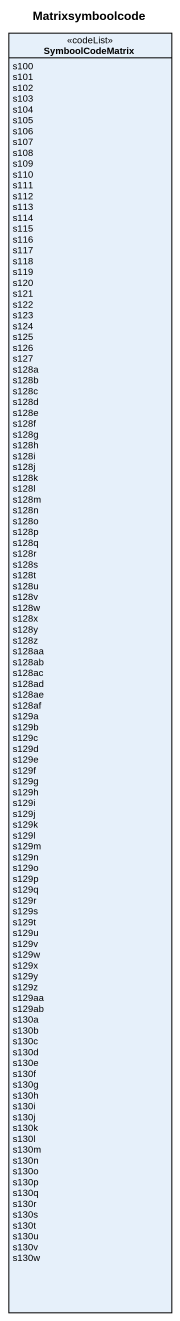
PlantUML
@startuml
title Matrixsymboolcode
hide circle
hide empty members
enum SymboolCodeMatrix <<codeList>> {
  s100
  s101
  s102
  s103
  s104
  s105
  s106
  s107
  s108
  s109
  s110
  s111
  s112
  s113
  s114
  s115
  s116
  s117
  s118
  s119
  s120
  s121
  s122
  s123
  s124
  s125
  s126
  s127
  s128a
  s128b
  s128c
  s128d
  s128e
  s128f
  s128g
  s128h
  s128i
  s128j
  s128k
  s128l
  s128m
  s128n
  s128o
  s128p
  s128q
  s128r
  s128s
  s128t
  s128u
  s128v
  s128w
  s128x
  s128y
  s128z
  s128aa
  s128ab
  s128ac
  s128ad
  s128ae
  s128af
  s129a
  s129b
  s129c
  s129d
  s129e
  s129f
  s129g
  s129h
  s129i
  s129j
  s129k
  s129l
  s129m
  s129n
  s129o
  s129p
  s129q
  s129r
  s129s
  s129t
  s129u
  s129v
  s129w
  s129x
  s129y
  s129z
  s129aa
  s129ab
  s130a
  s130b
  s130c
  s130d
  s130e
  s130f
  s130g
  s130h
  s130i
  s130j
  s130k
  s130l
  s130m
  s130n
  s130o
  s130p
  s130q
  s130r
  s130s
  s130t
  s130u
  s130v
  s130w
}
@enduml
